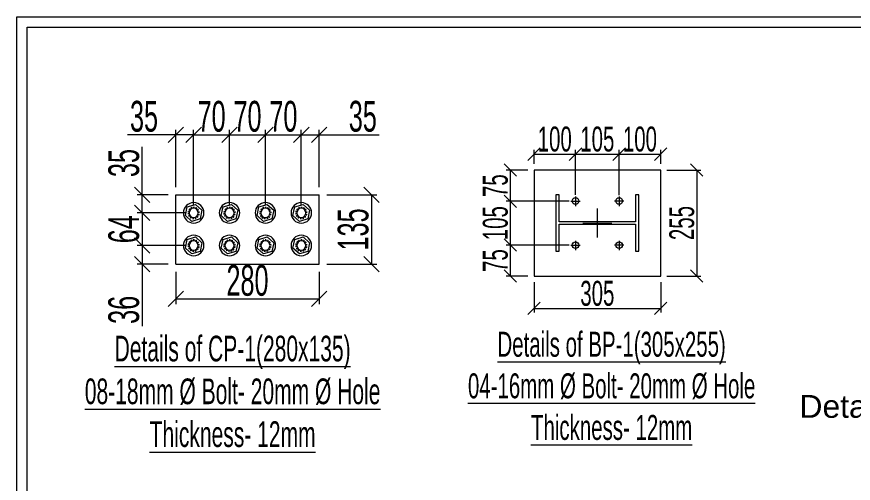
# Model space of a CAD drawing. Header units: millimetres. Extents: x -2070542 to 12330240, y -55001 to 6949969.
# Drawn here: x 1806939 to 1817952, y -35282 to -29148 of the extents above; entities that cross this region are included whole.
import ezdxf

# ---------------------------------------------------------------- set-up
doc = ezdxf.new("R2010")
doc.units = ezdxf.units.MM
doc.header["$LTSCALE"] = 0.5
doc.header["$PDMODE"] = 3
doc.linetypes.add('DASHDOT2', pattern=[0.5, 0.25, -0.125, 0, -0.125])
for name, color, linetype, lineweight in [('BASE PLATE', 11, 'Continuous', 20), ('COLUMN', 1, 'Continuous', 13), ('steel col', 1, 'Continuous', 13), ('Text', 7, 'Continuous', 13)]:
    doc.layers.add(name, color=color, linetype=linetype, lineweight=lineweight)
doc.styles.add('MONOTEXT', font='arial.ttf')
doc.styles.get("Standard").update_dxf_attribs({"font": 'swisscl.ttf', "width": 0.8})
doc.dimstyles.new('dim40', dxfattribs={"dimtxt": 40, "dimasz": 30, "dimexe": 10, "dimexo": 15, "dimgap": 5, "dimtad": 1, "dimdec": 0, "dimzin": 0, "dimdsep": 46, "dimtxsty": 'Standard', "dimblk": 'OBLIQUE', "dimcen": 0, "dimclrd": 94, "dimclre": 94, "dimclrt": 6, "dimadec": 0, "dimazin": 0, "dimtfac": 1, "dimtdec": 0, "dimtofl": 0, "dimtmove": 0, "dimatfit": 3, "dimldrblk": 'OPEN30', "dimfxl": 100, "dimtolj": 1, "dimtzin": 0, "dimlwd": 13, "dimlwe": 13, "dimarcsym": 0})

# ---------------------------------------------------------------- blocks, each defined once
blk = doc.blocks.new('18 mm nut')
at = {"color": 1, "lineweight": 0}
blk.add_lwpolyline([(2042693.6, 1753460.5), (2042685.1, 1753445.8), (2042693.6, 1753431.1), (2042710.6, 1753431.1), (2042719.1, 1753445.8), (2042710.6, 1753460.5)], close=True, dxfattribs=at)
at = {"lineweight": 0}
blk.add_circle((2042702.1, 1753445.8), 20, dxfattribs=at)
at = {"color": 7, "linetype": 'DASHDOT2', "lineweight": 15, "ltscale": 20}
blk.add_circle((2042701.9, 1753445.6), 11, dxfattribs=at)
at = {"color": 1, "lineweight": 0}
blk.add_circle((2042702.1, 1753445.8), 9, dxfattribs=at)
blk = doc.blocks.new('erwrrw')
at = {"layer": 'steel col', "lineweight": 18}
for p, q in [((1844168.8, 59694.1), (1844168.8, 59829.1)), ((1844168.8, 59829.1), (1844448.8, 59829.1)), ((1844448.8, 59694.1), (1844448.8, 59829.1)), ((1844168.8, 59694.1), (1844448.8, 59694.1))]:
    blk.add_line(p, q, dxfattribs=at)
at = {"lineweight": 13, "extrusion": (0, 0, -1), "zscale": -1}
for p, rotation in [((-2164676.4, -2613126.1), 42.52046294639687), ((-2164746.3, -2613126.1), 42.52046294639698), ((-2164816.3, -2613126.1), 42.52046294639698), ((-2164886.3, -2613126.1), 42.52046294639687), ((-2164676.4, -2613189.6), 42.52046294639687), ((-2164746.3, -2613189.6), 42.52046294639698), ((-2164816.3, -2613189.6), 42.52046294639698), ((-2164886.3, -2613189.6), 42.52046294639687)]:
    blk.add_blockref('18 mm nut', p, dxfattribs=dict(at, rotation=rotation))
blk = doc.blocks.new('_Oblique')
at = {"color": 0, "linetype": 'ByBlock', "lineweight": -2}
blk.add_line((-0.5, -0.5), (0.5, 0.5), dxfattribs=at)
blk = doc.blocks.new('*D208')
at = {"color": 94, "lineweight": 13, "transparency": 16777216}
for p, q in [((1844168.8, 59945.9), (1844075.1, 59945.9)), ((1844168.8, 59844.1), (1844168.8, 59955.9)), ((1844203.8, 59945.9), (1844168.8, 59945.9)), ((1844203.8, 59808.8), (1844203.8, 59955.9))]:
    blk.add_line(p, q, dxfattribs=at)
at = {"layer": 'Defpoints', "color": 0, "lineweight": 13, "transparency": 16777216}
for p in [(1844203.8, 59945.9), (1844168.8, 59829.1), (1844203.8, 59793.8)]:
    blk.add_point(p, dxfattribs=at)
at = {"color": 94, "lineweight": 13, "transparency": 16777216, "xscale": 30, "yscale": 30, "zscale": 30, "rotation": 180}
blk.add_blockref('_Oblique', (1844168.8, 59945.9), dxfattribs=at)
at = {"color": 94, "lineweight": 13, "transparency": 16777216, "xscale": 30, "yscale": 30, "zscale": 30}
blk.add_blockref('_Oblique', (1844203.8, 59945.9), dxfattribs=at)
at = {"color": 6, "lineweight": 13, "transparency": 16777216, "insert": (1844107, 59981.7), "char_height": 60, "attachment_point": 5}
blk.add_mtext('\\A1;35', dxfattribs=at)
blk = doc.blocks.new('_Open30')
at = {"color": 0, "linetype": 'ByBlock', "lineweight": -2}
for p, q in [((-1, 0.268), (0, 0)), ((0, 0), (-1, -0.268)), ((0, 0), (-1, 0))]:
    blk.add_line(p, q, dxfattribs=at)
blk = doc.blocks.new('*D209')
at = {"color": 94, "lineweight": 13, "transparency": 16777216}
for p, q in [((1844203.8, 59808.8), (1844203.8, 59955.9)), ((1844203.8, 59945.9), (1844273.8, 59945.9)), ((1844273.8, 59808.8), (1844273.8, 59955.9))]:
    blk.add_line(p, q, dxfattribs=at)
at = {"layer": 'Defpoints', "color": 0, "lineweight": 13, "transparency": 16777216}
for p in [(1844273.8, 59945.9), (1844203.8, 59793.8), (1844273.8, 59793.8)]:
    blk.add_point(p, dxfattribs=at)
at = {"color": 94, "lineweight": 13, "transparency": 16777216, "xscale": 30, "yscale": 30, "zscale": 30, "rotation": 180}
blk.add_blockref('_Oblique', (1844203.8, 59945.9), dxfattribs=at)
at = {"color": 94, "lineweight": 13, "transparency": 16777216, "xscale": 30, "yscale": 30, "zscale": 30}
blk.add_blockref('_Oblique', (1844273.8, 59945.9), dxfattribs=at)
at = {"color": 6, "lineweight": 13, "transparency": 16777216, "insert": (1844238.8, 59981.6), "char_height": 60, "attachment_point": 5}
blk.add_mtext('\\A1;70', dxfattribs=at)
blk = doc.blocks.new('*D210')
at = {"color": 94, "lineweight": 13, "transparency": 16777216}
for p, q in [((1844273.8, 59808.8), (1844273.8, 59955.9)), ((1844273.8, 59945.9), (1844343.8, 59945.9)), ((1844343.8, 59808.8), (1844343.8, 59955.9))]:
    blk.add_line(p, q, dxfattribs=at)
at = {"layer": 'Defpoints', "color": 0, "lineweight": 13, "transparency": 16777216}
for p in [(1844343.8, 59945.9), (1844273.8, 59793.8), (1844343.8, 59793.8)]:
    blk.add_point(p, dxfattribs=at)
at = {"color": 94, "lineweight": 13, "transparency": 16777216, "xscale": 30, "yscale": 30, "zscale": 30, "rotation": 180}
blk.add_blockref('_Oblique', (1844273.8, 59945.9), dxfattribs=at)
at = {"color": 94, "lineweight": 13, "transparency": 16777216, "xscale": 30, "yscale": 30, "zscale": 30}
blk.add_blockref('_Oblique', (1844343.8, 59945.9), dxfattribs=at)
at = {"color": 6, "lineweight": 13, "transparency": 16777216, "insert": (1844308.8, 59981.6), "char_height": 60, "attachment_point": 5}
blk.add_mtext('\\A1;70', dxfattribs=at)
blk = doc.blocks.new('*D211')
at = {"color": 94, "lineweight": 13, "transparency": 16777216}
for p, q in [((1844343.8, 59808.8), (1844343.8, 59955.9)), ((1844343.8, 59945.9), (1844413.8, 59945.9)), ((1844413.8, 59808.8), (1844413.8, 59955.9))]:
    blk.add_line(p, q, dxfattribs=at)
at = {"layer": 'Defpoints', "color": 0, "lineweight": 13, "transparency": 16777216}
for p in [(1844413.8, 59945.9), (1844343.8, 59793.8), (1844413.8, 59793.8)]:
    blk.add_point(p, dxfattribs=at)
at = {"color": 94, "lineweight": 13, "transparency": 16777216, "xscale": 30, "yscale": 30, "zscale": 30, "rotation": 180}
blk.add_blockref('_Oblique', (1844343.8, 59945.9), dxfattribs=at)
at = {"color": 94, "lineweight": 13, "transparency": 16777216, "xscale": 30, "yscale": 30, "zscale": 30}
blk.add_blockref('_Oblique', (1844413.8, 59945.9), dxfattribs=at)
at = {"color": 6, "lineweight": 13, "transparency": 16777216, "insert": (1844378.8, 59981.6), "char_height": 60, "attachment_point": 5}
blk.add_mtext('\\A1;70', dxfattribs=at)
blk = doc.blocks.new('*D212')
at = {"color": 94, "lineweight": 13, "transparency": 16777216}
for p, q in [((1844413.8, 59808.8), (1844413.8, 59955.9)), ((1844413.8, 59945.9), (1844448.8, 59945.9)), ((1844448.8, 59844.1), (1844448.8, 59955.9)), ((1844448.8, 59945.9), (1844565.5, 59945.9))]:
    blk.add_line(p, q, dxfattribs=at)
at = {"layer": 'Defpoints', "color": 0, "lineweight": 13, "transparency": 16777216}
for p in [(1844448.8, 59945.9), (1844448.8, 59829.1), (1844413.8, 59793.8)]:
    blk.add_point(p, dxfattribs=at)
at = {"color": 94, "lineweight": 13, "transparency": 16777216, "xscale": 30, "yscale": 30, "zscale": 30, "rotation": 180}
blk.add_blockref('_Oblique', (1844413.8, 59945.9), dxfattribs=at)
at = {"color": 94, "lineweight": 13, "transparency": 16777216, "xscale": 30, "yscale": 30, "zscale": 30}
blk.add_blockref('_Oblique', (1844448.8, 59945.9), dxfattribs=at)
at = {"color": 6, "lineweight": 13, "transparency": 16777216, "insert": (1844533.7, 59981.7), "char_height": 60, "attachment_point": 5}
blk.add_mtext('\\A1;35', dxfattribs=at)
blk = doc.blocks.new('*D213')
at = {"color": 94, "lineweight": 13, "transparency": 16777216}
for p, q in [((1844103.5, 59829.1), (1844103.5, 59922.8)), ((1844153.8, 59829.1), (1844093.5, 59829.1)), ((1844103.5, 59793.8), (1844103.5, 59829.1)), ((1844188.8, 59793.8), (1844093.5, 59793.8))]:
    blk.add_line(p, q, dxfattribs=at)
at = {"layer": 'Defpoints', "color": 0, "lineweight": 13, "transparency": 16777216}
for p in [(1844168.8, 59829.1), (1844103.5, 59793.8), (1844203.8, 59793.8)]:
    blk.add_point(p, dxfattribs=at)
at = {"color": 94, "lineweight": 13, "transparency": 16777216, "xscale": 30, "yscale": 30, "zscale": 30}
for p, rotation in [((1844103.5, 59829.1), 90), ((1844103.5, 59793.8), 270)]:
    blk.add_blockref('_Oblique', p, dxfattribs=dict(at, rotation=rotation))
at = {"color": 6, "lineweight": 13, "transparency": 16777216, "insert": (1844067.8, 59891), "char_height": 60, "attachment_point": 5, "rotation": 90}
blk.add_mtext('\\A1;35', dxfattribs=at)
blk = doc.blocks.new('*D214')
at = {"color": 94, "lineweight": 13, "transparency": 16777216}
for p, q in [((1844188.8, 59793.8), (1844093.5, 59793.8)), ((1844103.5, 59793.8), (1844103.5, 59730.3)), ((1844188.8, 59730.3), (1844093.5, 59730.3))]:
    blk.add_line(p, q, dxfattribs=at)
at = {"layer": 'Defpoints', "color": 0, "lineweight": 13, "transparency": 16777216}
for p in [(1844203.8, 59793.8), (1844103.5, 59730.3), (1844203.8, 59730.3)]:
    blk.add_point(p, dxfattribs=at)
at = {"color": 94, "lineweight": 13, "transparency": 16777216, "xscale": 30, "yscale": 30, "zscale": 30}
for p, rotation in [((1844103.5, 59793.8), 90), ((1844103.5, 59730.3), 270)]:
    blk.add_blockref('_Oblique', p, dxfattribs=dict(at, rotation=rotation))
at = {"color": 6, "lineweight": 13, "transparency": 16777216, "insert": (1844067.8, 59762.1), "char_height": 60, "attachment_point": 5, "rotation": 90}
blk.add_mtext('\\A1;64', dxfattribs=at)
blk = doc.blocks.new('*D215')
at = {"color": 94, "lineweight": 13, "transparency": 16777216}
for p, q in [((1844188.8, 59730.3), (1844093.5, 59730.3)), ((1844103.5, 59730.3), (1844103.5, 59694.1)), ((1844153.8, 59694.1), (1844093.5, 59694.1)), ((1844103.5, 59694.1), (1844103.5, 59573.1))]:
    blk.add_line(p, q, dxfattribs=at)
at = {"layer": 'Defpoints', "color": 0, "lineweight": 13, "transparency": 16777216}
for p in [(1844203.8, 59730.3), (1844103.5, 59694.1), (1844168.8, 59694.1)]:
    blk.add_point(p, dxfattribs=at)
at = {"color": 94, "lineweight": 13, "transparency": 16777216, "xscale": 30, "yscale": 30, "zscale": 30}
for p, rotation in [((1844103.5, 59730.3), 90), ((1844103.5, 59694.1), 270)]:
    blk.add_blockref('_Oblique', p, dxfattribs=dict(at, rotation=rotation))
at = {"color": 6, "lineweight": 13, "transparency": 16777216, "insert": (1844067.8, 59605), "char_height": 60, "attachment_point": 5, "rotation": 90}
blk.add_mtext('\\A1;36', dxfattribs=at)
blk = doc.blocks.new('*D216')
at = {"color": 94, "lineweight": 13, "transparency": 16777216}
for p, q in [((1844168.8, 59679.1), (1844168.8, 59616.3)), ((1844448.8, 59679.1), (1844448.8, 59616.3)), ((1844168.8, 59626.3), (1844448.8, 59626.3))]:
    blk.add_line(p, q, dxfattribs=at)
at = {"layer": 'Defpoints', "color": 0, "lineweight": 13, "transparency": 16777216}
for p in [(1844168.8, 59694.1), (1844448.8, 59694.1), (1844448.8, 59626.3)]:
    blk.add_point(p, dxfattribs=at)
at = {"color": 94, "lineweight": 13, "transparency": 16777216, "xscale": 30, "yscale": 30, "zscale": 30, "rotation": 180}
blk.add_blockref('_Oblique', (1844168.8, 59626.3), dxfattribs=at)
at = {"color": 94, "lineweight": 13, "transparency": 16777216, "xscale": 30, "yscale": 30, "zscale": 30}
blk.add_blockref('_Oblique', (1844448.8, 59626.3), dxfattribs=at)
at = {"color": 6, "lineweight": 13, "transparency": 16777216, "insert": (1844308.8, 59662), "char_height": 60, "attachment_point": 5}
blk.add_mtext('\\A1;280', dxfattribs=at)
blk = doc.blocks.new('*D217')
at = {"color": 94, "lineweight": 13, "transparency": 16777216}
for p, q in [((1844463.8, 59829.1), (1844560.9, 59829.1)), ((1844550.9, 59829.1), (1844550.9, 59694.1)), ((1844463.8, 59694.1), (1844560.9, 59694.1))]:
    blk.add_line(p, q, dxfattribs=at)
at = {"layer": 'Defpoints', "color": 0, "lineweight": 13, "transparency": 16777216}
for p in [(1844448.8, 59829.1), (1844448.8, 59694.1), (1844550.9, 59694.1)]:
    blk.add_point(p, dxfattribs=at)
at = {"color": 94, "lineweight": 13, "transparency": 16777216, "xscale": 30, "yscale": 30, "zscale": 30}
for p, rotation in [((1844550.9, 59829.1), 90), ((1844550.9, 59694.1), 270)]:
    blk.add_blockref('_Oblique', p, dxfattribs=dict(at, rotation=rotation))
at = {"color": 6, "lineweight": 13, "transparency": 16777216, "insert": (1844515.1, 59761.6), "char_height": 60, "attachment_point": 5, "rotation": 90}
blk.add_mtext('\\A1;135', dxfattribs=at)
blk = doc.blocks.new('SC 4')
at = {"layer": 'BASE PLATE'}
for p, q in [((-53, 63.9), (-53, 41.3)), ((53, 63.9), (53, 41.3)), ((-63.6, 52.5), (-40.9, 52.5)), ((42.4, 52.5), (65.1, 52.5)), ((-63.6, -52.5), (-40.9, -52.5)), ((-53, -63.9), (-53, -41.3)), ((42.4, -52.5), (65.1, -52.5)), ((53, -63.9), (53, -41.3))]:
    blk.add_line(p, q, dxfattribs=at)
for points in [[(-127.5, 152.5), (-127.5, -152.5), (127.5, -152.5), (127.5, 152.5)], [(-67.5, -100), (67.5, -100), (67.5, -92), (3, -92), (3, 92), (67.5, 92), (67.5, 100), (-67.5, 100), (-67.5, 92), (-3, 92), (-3, -92), (-67.5, -92)]]:
    blk.add_lwpolyline(points, close=True, dxfattribs=at)
for points in [[(0, -35), (0, 35)], [(35, 0), (-35, 0)]]:
    blk.add_lwpolyline(points, dxfattribs=at)
for centre in [(-53, 52.5), (53, 52.5), (-53, -52.5), (53, -52.5)]:
    blk.add_circle(centre, 8, dxfattribs=at)
blk = doc.blocks.new('*D29')
at = {"color": 94, "lineweight": 13, "transparency": 16777216}
for p, q in [((1818573.4, 34168.9), (1818573.4, 34202.2)), ((1818673.3, 34094.4), (1818673.3, 34202.2)), ((1818573.4, 34192.2), (1818673.3, 34192.2))]:
    blk.add_line(p, q, dxfattribs=at)
at = {"layer": 'Defpoints', "color": 0, "lineweight": 13, "transparency": 16777216}
for p in [(1818673.3, 34192.2), (1818573.4, 34153.9), (1818673.3, 34079.4)]:
    blk.add_point(p, dxfattribs=at)
at = {"color": 94, "lineweight": 13, "transparency": 16777216, "xscale": 30, "yscale": 30, "zscale": 30, "rotation": 180}
blk.add_blockref('_Oblique', (1818573.4, 34192.2), dxfattribs=at)
at = {"color": 94, "lineweight": 13, "transparency": 16777216, "xscale": 30, "yscale": 30, "zscale": 30}
blk.add_blockref('_Oblique', (1818673.3, 34192.2), dxfattribs=at)
at = {"color": 6, "lineweight": 13, "transparency": 16777216, "insert": (1818623.3, 34228), "char_height": 60, "attachment_point": 5}
blk.add_mtext('\\A1;100', dxfattribs=at)
blk = doc.blocks.new('*D30')
at = {"color": 94, "lineweight": 13, "transparency": 16777216}
for p, q in [((1818673.3, 34094.4), (1818673.3, 34202.2)), ((1818778.4, 34093.7), (1818778.4, 34202.2)), ((1818673.3, 34192.2), (1818778.4, 34192.2))]:
    blk.add_line(p, q, dxfattribs=at)
at = {"layer": 'Defpoints', "color": 0, "lineweight": 13, "transparency": 16777216}
for p in [(1818778.4, 34192.2), (1818673.3, 34079.4), (1818778.4, 34078.7)]:
    blk.add_point(p, dxfattribs=at)
at = {"color": 94, "lineweight": 13, "transparency": 16777216, "xscale": 30, "yscale": 30, "zscale": 30, "rotation": 180}
blk.add_blockref('_Oblique', (1818673.3, 34192.2), dxfattribs=at)
at = {"color": 94, "lineweight": 13, "transparency": 16777216, "xscale": 30, "yscale": 30, "zscale": 30}
blk.add_blockref('_Oblique', (1818778.4, 34192.2), dxfattribs=at)
at = {"color": 6, "lineweight": 13, "transparency": 16777216, "insert": (1818725.8, 34228), "char_height": 60, "attachment_point": 5}
blk.add_mtext('\\A1;105', dxfattribs=at)
blk = doc.blocks.new('*D31')
at = {"color": 94, "lineweight": 13, "transparency": 16777216}
for p, q in [((1818778.4, 34093.7), (1818778.4, 34202.2)), ((1818878.4, 34168.9), (1818878.4, 34202.2)), ((1818778.4, 34192.2), (1818878.4, 34192.2))]:
    blk.add_line(p, q, dxfattribs=at)
at = {"layer": 'Defpoints', "color": 0, "lineweight": 13, "transparency": 16777216}
for p in [(1818878.4, 34192.2), (1818878.4, 34153.9), (1818778.4, 34078.7)]:
    blk.add_point(p, dxfattribs=at)
at = {"color": 94, "lineweight": 13, "transparency": 16777216, "xscale": 30, "yscale": 30, "zscale": 30, "rotation": 180}
blk.add_blockref('_Oblique', (1818778.4, 34192.2), dxfattribs=at)
at = {"color": 94, "lineweight": 13, "transparency": 16777216, "xscale": 30, "yscale": 30, "zscale": 30}
blk.add_blockref('_Oblique', (1818878.4, 34192.2), dxfattribs=at)
at = {"color": 6, "lineweight": 13, "transparency": 16777216, "insert": (1818828.4, 34228), "char_height": 60, "attachment_point": 5}
blk.add_mtext('\\A1;100', dxfattribs=at)
blk = doc.blocks.new('*D32')
at = {"color": 94, "lineweight": 13, "transparency": 16777216}
for p, q in [((1818558.4, 34153.9), (1818506.2, 34153.9)), ((1818516.2, 34153.9), (1818516.2, 34078.7)), ((1818658.4, 34078.7), (1818506.2, 34078.7))]:
    blk.add_line(p, q, dxfattribs=at)
at = {"layer": 'Defpoints', "color": 0, "lineweight": 13, "transparency": 16777216}
for p in [(1818573.4, 34153.9), (1818516.2, 34078.7), (1818673.4, 34078.7)]:
    blk.add_point(p, dxfattribs=at)
at = {"color": 94, "lineweight": 13, "transparency": 16777216, "xscale": 30, "yscale": 30, "zscale": 30}
for p, rotation in [((1818516.2, 34153.9), 90), ((1818516.2, 34078.7), 270)]:
    blk.add_blockref('_Oblique', p, dxfattribs=dict(at, rotation=rotation))
at = {"color": 6, "lineweight": 13, "transparency": 16777216, "insert": (1818480.6, 34116.3), "char_height": 60, "attachment_point": 5, "rotation": 90}
blk.add_mtext('\\A1;75', dxfattribs=at)
blk = doc.blocks.new('*D33')
at = {"color": 94, "lineweight": 13, "transparency": 16777216}
for p, q in [((1818658.4, 34078.7), (1818506.2, 34078.7)), ((1818516.2, 34078.7), (1818516.2, 33973.4)), ((1818658.4, 33973.4), (1818506.2, 33973.4))]:
    blk.add_line(p, q, dxfattribs=at)
at = {"layer": 'Defpoints', "color": 0, "lineweight": 13, "transparency": 16777216}
for p in [(1818673.4, 34078.7), (1818516.2, 33973.4), (1818673.4, 33973.4)]:
    blk.add_point(p, dxfattribs=at)
at = {"color": 94, "lineweight": 13, "transparency": 16777216, "xscale": 30, "yscale": 30, "zscale": 30}
for p, rotation in [((1818516.2, 34078.7), 90), ((1818516.2, 33973.4), 270)]:
    blk.add_blockref('_Oblique', p, dxfattribs=dict(at, rotation=rotation))
at = {"color": 6, "lineweight": 13, "transparency": 16777216, "insert": (1818480.5, 34026.1), "char_height": 60, "attachment_point": 5, "rotation": 90}
blk.add_mtext('\\A1;105', dxfattribs=at)
blk = doc.blocks.new('*D34')
at = {"color": 94, "lineweight": 13, "transparency": 16777216}
for p, q in [((1818658.4, 33973.4), (1818506.2, 33973.4)), ((1818516.2, 33973.4), (1818516.2, 33898.9)), ((1818558.4, 33898.9), (1818506.2, 33898.9))]:
    blk.add_line(p, q, dxfattribs=at)
at = {"layer": 'Defpoints', "color": 0, "lineweight": 13, "transparency": 16777216}
for p in [(1818673.4, 33973.4), (1818516.2, 33898.9), (1818573.4, 33898.9)]:
    blk.add_point(p, dxfattribs=at)
at = {"color": 94, "lineweight": 13, "transparency": 16777216, "xscale": 30, "yscale": 30, "zscale": 30}
for p, rotation in [((1818516.2, 33973.4), 90), ((1818516.2, 33898.9), 270)]:
    blk.add_blockref('_Oblique', p, dxfattribs=dict(at, rotation=rotation))
at = {"color": 6, "lineweight": 13, "transparency": 16777216, "insert": (1818480.6, 33936.2), "char_height": 60, "attachment_point": 5, "rotation": 90}
blk.add_mtext('\\A1;75', dxfattribs=at)
blk = doc.blocks.new('*D35')
at = {"color": 94, "lineweight": 13, "transparency": 16777216}
for p, q in [((1818573.4, 33883.9), (1818573.4, 33811.2)), ((1818878.4, 33883.9), (1818878.4, 33811.2)), ((1818573.4, 33821.2), (1818878.4, 33821.2))]:
    blk.add_line(p, q, dxfattribs=at)
at = {"layer": 'Defpoints', "color": 0, "lineweight": 13, "transparency": 16777216}
for p in [(1818573.4, 33898.9), (1818878.4, 33898.9), (1818878.4, 33821.2)]:
    blk.add_point(p, dxfattribs=at)
at = {"color": 94, "lineweight": 13, "transparency": 16777216, "xscale": 30, "yscale": 30, "zscale": 30, "rotation": 180}
blk.add_blockref('_Oblique', (1818573.4, 33821.2), dxfattribs=at)
at = {"color": 94, "lineweight": 13, "transparency": 16777216, "xscale": 30, "yscale": 30, "zscale": 30}
blk.add_blockref('_Oblique', (1818878.4, 33821.2), dxfattribs=at)
at = {"color": 6, "lineweight": 13, "transparency": 16777216, "insert": (1818725.9, 33857), "char_height": 60, "attachment_point": 5}
blk.add_mtext('\\A1;305', dxfattribs=at)
blk = doc.blocks.new('*D28')
at = {"color": 94, "lineweight": 13, "transparency": 16777216}
for p, q in [((1818893.4, 34153.9), (1818975.2, 34153.9)), ((1818965.2, 34153.9), (1818965.2, 33898.9)), ((1818893.4, 33898.9), (1818975.2, 33898.9))]:
    blk.add_line(p, q, dxfattribs=at)
at = {"layer": 'Defpoints', "color": 0, "lineweight": 13, "transparency": 16777216}
for p in [(1818878.4, 34153.9), (1818878.4, 33898.9), (1818965.2, 33898.9)]:
    blk.add_point(p, dxfattribs=at)
at = {"color": 94, "lineweight": 13, "transparency": 16777216, "xscale": 30, "yscale": 30, "zscale": 30}
for p, rotation in [((1818965.2, 34153.9), 90), ((1818965.2, 33898.9), 270)]:
    blk.add_blockref('_Oblique', p, dxfattribs=dict(at, rotation=rotation))
at = {"color": 6, "lineweight": 13, "transparency": 16777216, "insert": (1818929.4, 34026.4), "char_height": 60, "attachment_point": 5, "rotation": 90}
blk.add_mtext('\\A1;255', dxfattribs=at)
blk = doc.blocks.new('*D169')
at = {"color": 94, "lineweight": 13, "transparency": 16777216}
for p, q in [((1826142.2, 54376), (1826142.2, 54505)), ((1826142.2, 54495), (1826442.2, 54495)), ((1826442.2, 54376), (1826442.2, 54505))]:
    blk.add_line(p, q, dxfattribs=at)
at = {"layer": 'Defpoints', "color": 0, "lineweight": 13, "transparency": 16777216}
for p in [(1826442.2, 54495), (1826142.2, 54361), (1826442.2, 54361)]:
    blk.add_point(p, dxfattribs=at)
at = {"color": 94, "lineweight": 13, "transparency": 16777216, "xscale": 30, "yscale": 30, "zscale": 30, "rotation": 180}
blk.add_blockref('_Oblique', (1826142.2, 54495), dxfattribs=at)
at = {"color": 94, "lineweight": 13, "transparency": 16777216, "xscale": 30, "yscale": 30, "zscale": 30}
blk.add_blockref('_Oblique', (1826442.2, 54495), dxfattribs=at)
at = {"color": 6, "lineweight": 18, "transparency": 16777216, "insert": (1826292.2, 54576.9), "char_height": 150, "attachment_point": 5}
blk.add_mtext('\\A1;300', dxfattribs=at)
blk = doc.blocks.new('*D172')
at = {"color": 94, "lineweight": 13, "transparency": 16777216}
for p, q in [((1826407.2, 54141), (1826407.2, 53970.8)), ((1826442.2, 54136), (1826442.2, 53970.8)), ((1826407.2, 53980.8), (1826442.2, 53980.8)), ((1826442.2, 53980.8), (1826670.6, 53980.8))]:
    blk.add_line(p, q, dxfattribs=at)
at = {"layer": 'Defpoints', "color": 0, "lineweight": 13, "transparency": 16777216}
for p in [(1826407.2, 54156), (1826442.2, 54151), (1826407.2, 53980.8)]:
    blk.add_point(p, dxfattribs=at)
at = {"color": 94, "lineweight": 13, "transparency": 16777216, "xscale": 30, "yscale": 30, "zscale": 30, "rotation": 180}
blk.add_blockref('_Oblique', (1826407.2, 53980.8), dxfattribs=at)
at = {"color": 94, "lineweight": 13, "transparency": 16777216, "xscale": 30, "yscale": 30, "zscale": 30}
blk.add_blockref('_Oblique', (1826442.2, 53980.8), dxfattribs=at)
at = {"color": 6, "lineweight": 13, "transparency": 16777216, "insert": (1826638.7, 54016.5), "char_height": 60, "attachment_point": 5}
blk.add_mtext('\\A1;35', dxfattribs=at)
blk = doc.blocks.new('*D173')
at = {"color": 94, "lineweight": 13, "transparency": 16777216}
for p, q in [((1826407.2, 54141), (1826407.2, 53970.8)), ((1826337.2, 54136), (1826337.2, 53970.8)), ((1826407.2, 53980.8), (1826337.2, 53980.8))]:
    blk.add_line(p, q, dxfattribs=at)
at = {"layer": 'Defpoints', "color": 0, "lineweight": 13, "transparency": 16777216}
for p in [(1826337.2, 54151), (1826407.2, 54156), (1826337.2, 53980.8)]:
    blk.add_point(p, dxfattribs=at)
at = {"color": 94, "lineweight": 13, "transparency": 16777216, "xscale": 30, "yscale": 30, "zscale": 30, "rotation": 180}
blk.add_blockref('_Oblique', (1826337.2, 53980.8), dxfattribs=at)
at = {"color": 94, "lineweight": 13, "transparency": 16777216, "xscale": 30, "yscale": 30, "zscale": 30}
blk.add_blockref('_Oblique', (1826407.2, 53980.8), dxfattribs=at)
at = {"color": 6, "lineweight": 13, "transparency": 16777216, "insert": (1826372.2, 54016.5), "char_height": 60, "attachment_point": 5}
blk.add_mtext('\\A1;70', dxfattribs=at)
blk = doc.blocks.new('*D174')
at = {"color": 94, "lineweight": 13, "transparency": 16777216}
for p, q in [((1826142.2, 54146), (1826142.2, 53970.8)), ((1826337.2, 54136), (1826337.2, 53970.8)), ((1826337.2, 53980.8), (1826142.2, 53980.8))]:
    blk.add_line(p, q, dxfattribs=at)
at = {"layer": 'Defpoints', "color": 0, "lineweight": 13, "transparency": 16777216}
for p in [(1826142.2, 54161), (1826337.2, 54151), (1826142.2, 53980.8)]:
    blk.add_point(p, dxfattribs=at)
at = {"color": 94, "lineweight": 13, "transparency": 16777216, "xscale": 30, "yscale": 30, "zscale": 30, "rotation": 180}
blk.add_blockref('_Oblique', (1826142.2, 53980.8), dxfattribs=at)
at = {"color": 94, "lineweight": 13, "transparency": 16777216, "xscale": 30, "yscale": 30, "zscale": 30}
blk.add_blockref('_Oblique', (1826337.2, 53980.8), dxfattribs=at)
at = {"color": 6, "lineweight": 13, "transparency": 16777216, "insert": (1826239.7, 54016.5), "char_height": 60, "attachment_point": 5}
blk.add_mtext('\\A1;195', dxfattribs=at)
blk = doc.blocks.new('*D175')
at = {"color": 94, "lineweight": 13, "transparency": 16777216}
for p, q in [((1826457.2, 54361), (1826557.3, 54361)), ((1826547.3, 54361), (1826547.3, 54293.3)), ((1826422.1, 54293.3), (1826557.3, 54293.3))]:
    blk.add_line(p, q, dxfattribs=at)
at = {"layer": 'Defpoints', "color": 0, "lineweight": 13, "transparency": 16777216}
for p in [(1826442.2, 54361), (1826407.1, 54293.3), (1826547.3, 54293.3)]:
    blk.add_point(p, dxfattribs=at)
at = {"color": 94, "lineweight": 13, "transparency": 16777216, "xscale": 30, "yscale": 30, "zscale": 30}
for p, rotation in [((1826547.3, 54361), 90), ((1826547.3, 54293.3), 270)]:
    blk.add_blockref('_Oblique', p, dxfattribs=dict(at, rotation=rotation))
at = {"color": 6, "lineweight": 13, "transparency": 16777216, "insert": (1826511.6, 54327.1), "char_height": 60, "attachment_point": 5, "rotation": 90}
blk.add_mtext('\\A1;68', dxfattribs=at)
blk = doc.blocks.new('*D170')
at = {"color": 94, "lineweight": 13, "transparency": 16777216}
for p, q in [((1826422.1, 54293.3), (1826557.3, 54293.3)), ((1826547.3, 54293.3), (1826547.3, 54229.5)), ((1826422.2, 54229.5), (1826557.3, 54229.5))]:
    blk.add_line(p, q, dxfattribs=at)
at = {"layer": 'Defpoints', "color": 0, "lineweight": 13, "transparency": 16777216}
for p in [(1826407.1, 54293.3), (1826407.2, 54229.5), (1826547.3, 54229.5)]:
    blk.add_point(p, dxfattribs=at)
at = {"color": 94, "lineweight": 13, "transparency": 16777216, "xscale": 30, "yscale": 30, "zscale": 30}
for p, rotation in [((1826547.3, 54293.3), 90), ((1826547.3, 54229.5), 270)]:
    blk.add_blockref('_Oblique', p, dxfattribs=dict(at, rotation=rotation))
at = {"color": 6, "lineweight": 13, "transparency": 16777216, "insert": (1826511.6, 54261.4), "char_height": 60, "attachment_point": 5, "rotation": 90}
blk.add_mtext('\\A1;64', dxfattribs=at)
blk = doc.blocks.new('*D171')
at = {"color": 94, "lineweight": 13, "transparency": 16777216}
for p, q in [((1826422.2, 54229.5), (1826557.3, 54229.5)), ((1826547.3, 54229.5), (1826547.3, 54161)), ((1826457.2, 54161), (1826557.3, 54161))]:
    blk.add_line(p, q, dxfattribs=at)
at = {"layer": 'Defpoints', "color": 0, "lineweight": 13, "transparency": 16777216}
for p in [(1826407.2, 54229.5), (1826442.2, 54161), (1826547.3, 54161)]:
    blk.add_point(p, dxfattribs=at)
at = {"color": 94, "lineweight": 13, "transparency": 16777216, "xscale": 30, "yscale": 30, "zscale": 30}
for p, rotation in [((1826547.3, 54229.5), 90), ((1826547.3, 54161), 270)]:
    blk.add_blockref('_Oblique', p, dxfattribs=dict(at, rotation=rotation))
at = {"color": 6, "lineweight": 13, "transparency": 16777216, "insert": (1826511.6, 54195.3), "char_height": 60, "attachment_point": 5, "rotation": 90}
blk.add_mtext('\\A1;69', dxfattribs=at)
blk = doc.blocks.new('wrwrwrwrwrw')
at = {"lineweight": 13}
blk.add_blockref('erwrrw', (0, 0), dxfattribs=at)
at = {"layer": 'Text', "color": 94, "insert": (1844279.8, 59445.9), "char_height": 50, "width": 1106.25, "attachment_point": 5}
blk.add_mtext('\\A1;{\\L\\C1;Details of CP-1(280x135)\\P\\A0;08-18mm Ø Bolt- 20mm Ø Hole \\PThickness- 12mm}', dxfattribs=at)
at = {"lineweight": 13}
for base, p1, p2, picture, middle in [((1844203.8, 59945.9), (1844168.8, 59829.1), (1844203.8, 59793.8), '*D208', (1844107, 59945.9)), ((1844448.8, 59945.9), (1844413.8, 59793.8), (1844448.8, 59829.1), '*D212', (1844533.7, 59945.9))]:
    dim = blk.add_linear_dim(base=base, p1=p1, p2=p2, dimstyle='dim40', override={"dimtxt": 60}, dxfattribs=at)
    dim.commit()
    dim.dimension.update_dxf_attribs({"geometry": picture, "text_midpoint": middle, "dimtype": 160})
for base, p1, p2, picture, middle in [((1844273.8, 59945.9), (1844203.8, 59793.8), (1844273.8, 59793.8), '*D209', (1844238.8, 59981.6)), ((1844343.8, 59945.9), (1844273.8, 59793.8), (1844343.8, 59793.8), '*D210', (1844308.8, 59981.6)), ((1844413.8, 59945.9), (1844343.8, 59793.8), (1844413.8, 59793.8), '*D211', (1844378.8, 59981.6)), ((1844448.8, 59626.3), (1844168.8, 59694.1), (1844448.8, 59694.1), '*D216', (1844308.8, 59662))]:
    dim = blk.add_linear_dim(base=base, p1=p1, p2=p2, dimstyle='dim40', override={"dimtxt": 60}, dxfattribs=at)
    dim.commit()
    dim.dimension.update_dxf_attribs({"geometry": picture, "text_midpoint": middle})
for base, p1, p2, picture, middle in [((1844103.5, 59793.8), (1844168.8, 59829.1), (1844203.8, 59793.8), '*D213', (1844103.5, 59891)), ((1844103.5398093, 59730.3448492), (1844203.8189349, 59793.8448492), (1844203.8189349, 59730.3448492), '*D214', (1844103.5398093, 59762.0948492)), ((1844103.5, 59694.1), (1844203.8, 59730.3), (1844168.8, 59694.1), '*D215', (1844103.5, 59605))]:
    dim = blk.add_linear_dim(base=base, p1=p1, p2=p2, angle=90, dimstyle='dim40', override={"dimtxt": 60}, dxfattribs=at)
    dim.commit()
    dim.dimension.update_dxf_attribs({"geometry": picture, "text_midpoint": middle, "dimtype": 160})
dim = blk.add_linear_dim(base=(1844550.9, 59694.1), p1=(1844448.8, 59829.1), p2=(1844448.8, 59694.1), angle=90, dimstyle='dim40', override={"dimtxt": 60}, dxfattribs=at)
dim.commit()
dim.dimension.update_dxf_attribs({"geometry": '*D217', "text_midpoint": (1844515.1, 59761.6)})
blk = doc.blocks.new('ghfgfg')
at = {"layer": 'COLUMN', "ltscale": 0.2, "rotation": 270}
blk.add_blockref('SC 4', (1818725.9, 34026.4), dxfattribs=at)
at = {"layer": 'Text', "color": 94, "insert": (1818760.3, 33634.5), "char_height": 60, "width": 1106.25, "attachment_point": 5}
blk.add_mtext('\\A1;{\\L\\C1;Details of BP-1(305x255)\\P\\A0;04-16mm Ø Bolt- 20mm Ø Hole  \\PThickness- 12mm}', dxfattribs=at)
at = {"lineweight": 13}
for base, p1, p2, picture, middle in [((1818673.3, 34192.2), (1818573.4, 34153.9), (1818673.3, 34079.4), '*D29', (1818623.3, 34228)), ((1818778.4, 34192.2), (1818673.3, 34079.4), (1818778.4, 34078.7), '*D30', (1818725.8, 34228)), ((1818878.4, 34192.2), (1818778.4, 34078.7), (1818878.4, 34153.9), '*D31', (1818828.4, 34228)), ((1818878.4, 33821.2), (1818573.4, 33898.9), (1818878.4, 33898.9), '*D35', (1818725.9, 33857))]:
    dim = blk.add_linear_dim(base=base, p1=p1, p2=p2, dimstyle='dim40', override={"dimtxt": 60, "dimtmove": 1}, dxfattribs=at)
    dim.commit()
    dim.dimension.update_dxf_attribs({"geometry": picture, "text_midpoint": middle})
for base, p1, p2, picture, middle in [((1818516.2, 34078.7), (1818573.4, 34153.9), (1818673.4, 34078.7), '*D32', (1818480.6, 34116.3)), ((1818965.2, 33898.9), (1818878.4, 34153.9), (1818878.4, 33898.9), '*D28', (1818929.4, 34026.4)), ((1818516.2, 33973.4), (1818673.4, 34078.7), (1818673.4, 33973.4), '*D33', (1818480.5, 34026.1)), ((1818516.2043366, 33898.9380645), (1818673.3903828, 33973.4380645), (1818573.3903828, 33898.9380645), '*D34', (1818480.5949001, 33936.1880645))]:
    dim = blk.add_linear_dim(base=base, p1=p1, p2=p2, angle=90, dimstyle='dim40', override={"dimtxt": 60, "dimtmove": 1}, dxfattribs=at)
    dim.commit()
    dim.dimension.update_dxf_attribs({"geometry": picture, "text_midpoint": middle})
blk = doc.blocks.new('fhfhg')
at = {"color": 6, "const_width": 22}
for points in [[(1826337.2, 54371), (1826337.2, 54353)], [(1826407.2, 54371), (1826407.2, 54353)], [(1826337.2, 54169), (1826337.2, 54151)], [(1826407.2, 54169), (1826407.2, 54151)]]:
    blk.add_lwpolyline(points, dxfattribs=at)
at = {"layer": 'steel col', "lineweight": 18}
for p, q in [((1826142.2, 54361), (1826142.2, 54161)), ((1826142.2, 54361), (1826442.2, 54361)), ((1826302.2, 54371), (1826442.2, 54371)), ((1826302.2, 54371), (1826302.2, 54361)), ((1826337.2, 54353), (1826337.2, 54363)), ((1826407.2, 54353), (1826407.2, 54363)), ((1826442.2, 54151), (1826442.2, 54371)), ((1826142.2, 54353), (1826442.2, 54353)), ((1826302.2, 54193.5), (1826302.2, 54328.5)), ((1826302.2, 54328.5), (1826442.2, 54328.5)), ((1826302.2, 54193.5), (1826442.2, 54193.5)), ((1826142.2, 54169), (1826442.2, 54169)), ((1826142.2, 54161), (1826442.2, 54161)), ((1826302.2, 54151), (1826302.2, 54161)), ((1826337.2, 54151), (1826337.2, 54161)), ((1826407.2, 54151), (1826407.2, 54161)), ((1826302.2, 54151), (1826442.2, 54151))]:
    blk.add_line(p, q, dxfattribs=at)
at = {"lineweight": 13, "extrusion": (0, 0, -1), "zscale": -1, "rotation": 42.52046294633462}
for p in [(-2146809.7, -2618626.7), (-2146879.7, -2618626.7), (-2146809.7, -2618690.2), (-2146879.7, -2618690.2)]:
    blk.add_blockref('18 mm nut', p, dxfattribs=at)
at = {"color": 7, "lineweight": 13, "char_height": 60, "width": 2025.961, "attachment_point": 9, "style": 'MONOTEXT'}
for s, insert in [('W-200x6,F-135x08  {\\C104;    }', (1827318.6, 54674.8)), ('CP-1', (1826741.8, 54459)), ('CP-1', (1826745.5, 54084.4)), ('Details Beam-1, Qty-28nos', (1826952.8, 53814.3))]:
    blk.add_mtext(s, dxfattribs=dict(at, insert=insert))
at = {"lineweight": 18}
dim = blk.add_linear_dim(base=(1826442.2, 54495), p1=(1826142.2, 54361), p2=(1826442.2, 54361), dimstyle='dim40', override={"dimtxt": 150}, dxfattribs=at)
dim.commit()
dim.dimension.update_dxf_attribs({"geometry": '*D169', "text_midpoint": (1826292.2, 54576.9)})
at = {"lineweight": 13}
for base, p1, p2, picture, middle in [((1826547.3, 54293.3), (1826442.2, 54361), (1826407.1, 54293.3), '*D175', (1826511.6, 54327.1)), ((1826547.28266, 54161.01402), (1826407.15572, 54229.51403), (1826442.15572, 54161.01402), '*D171', (1826511.55527, 54195.26403))]:
    dim = blk.add_linear_dim(base=base, p1=p1, p2=p2, angle=90, dimstyle='dim40', override={"dimtxt": 60}, dxfattribs=at)
    dim.commit()
    dim.dimension.update_dxf_attribs({"geometry": picture, "text_midpoint": middle})
dim = blk.add_linear_dim(base=(1826547.3, 54229.5), p1=(1826407.1, 54293.3), p2=(1826407.2, 54229.5), angle=90, dimstyle='dim40', override={"dimtxt": 60}, dxfattribs=at)
dim.commit()
dim.dimension.update_dxf_attribs({"geometry": '*D170', "text_midpoint": (1826547.3, 54261.4), "dimtype": 160})
for base, p1, p2, picture, middle in [((1826142.2, 53980.8), (1826337.2, 54151), (1826142.2, 54161), '*D174', (1826239.7, 54016.5)), ((1826337.2, 53980.8), (1826407.2, 54156), (1826337.2, 54151), '*D173', (1826372.2, 54016.5))]:
    dim = blk.add_linear_dim(base=base, p1=p1, p2=p2, dimstyle='dim40', override={"dimtxt": 60}, dxfattribs=at)
    dim.commit()
    dim.dimension.update_dxf_attribs({"geometry": picture, "text_midpoint": middle})
dim = blk.add_linear_dim(base=(1826407.2, 53980.8), p1=(1826442.2, 54151), p2=(1826407.2, 54156), dimstyle='dim40', override={"dimtxt": 60}, dxfattribs=at)
dim.commit()
dim.dimension.update_dxf_attribs({"geometry": '*D172', "text_midpoint": (1826638.7, 53980.8), "dimtype": 160})
for points in [[(1826246.8, 54361), (1826562.4, 54666.2), (1827269.8, 54666.2)], [(1826407.2, 54371), (1826499.6, 54437.1), (1826771.5, 54437.1)], [(1826411.5, 54279.2), (1826499.6, 54437.1)], [(1826407.2, 54156), (1826503.7, 54078.4), (1826773, 54078.4)]]:
    blk.add_leader(points, dimstyle='dim40', override={"dimgap": 5, "dimtad": 0}, dxfattribs=at)

msp = doc.modelspace()

# ---------------------------------------------------------------- linework, layer by layer
at = {"lineweight": 13}
for points in [[(1835511.8, -29147.6), (1835511.8, -49430.2), (1806939.1, -49430.2), (1806939.1, -29147.6)], [(1835375.6, -29283.7), (1835375.6, -49294.1), (1807075.3, -49294.1), (1807075.3, -29283.7)]]:
    msp.add_lwpolyline(points, close=True, dxfattribs=at)

# ---------------------------------------------------------------- block references
for name, p, xscale, yscale, zscale in [('fhfhg', (-7312489.7, -303582.9), 5, 5, 5), ('wrwrwrwrwrw', (-10639107.5, -435335.3), 6.75, 6.75, 6.75), ('ghfgfg', (-8129301.4, -217899.5), 5.467499999736901, 5.467499999984284, 5.467500000000001)]:
    msp.add_blockref(name, p, dxfattribs=dict(at, xscale=xscale, yscale=yscale, zscale=zscale))

doc.saveas('drawing.dxf')
